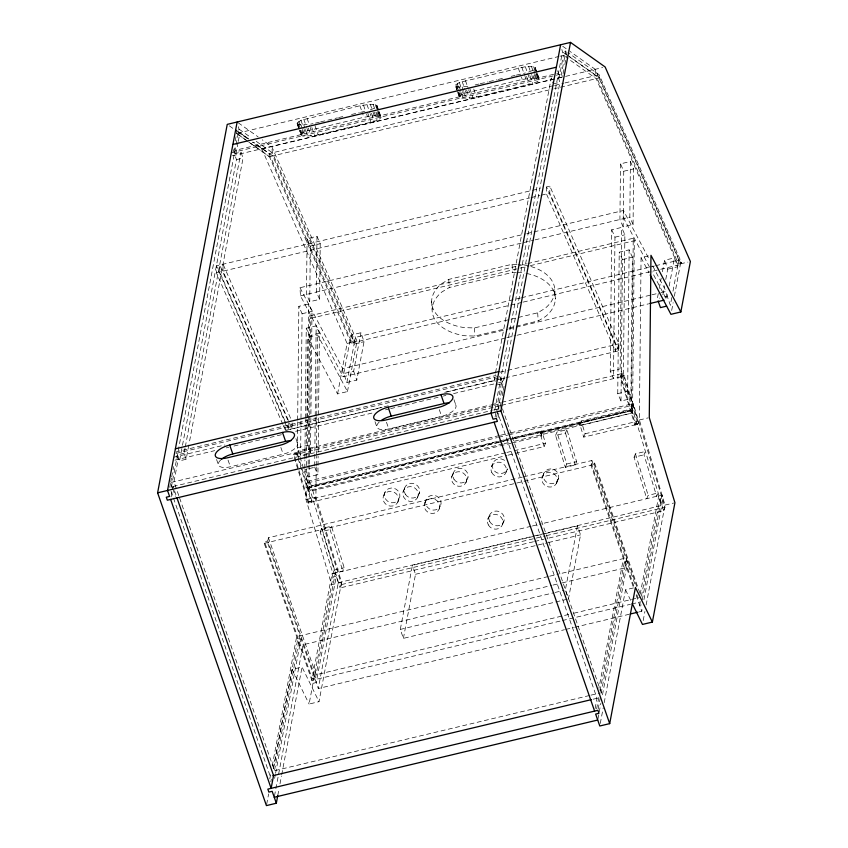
<?xml version="1.0" encoding="UTF-8"?>
<svg xmlns="http://www.w3.org/2000/svg" width="848" height="848" viewBox="0 0 848 848"><rect width="100%" height="100%" fill="white"/><g stroke="black" fill="none" stroke-linecap="round" stroke-linejoin="round"><path stroke-width="0.64" stroke-dasharray="4.24 3.18" d="M502.853 443.97L308.979 490.494L307.898 488.035L307.909 482.819L298.146 450.892L490.176 405.037M632.364 408.768L632.354 412.987L581.187 425.272L581.198 420.99L632.364 408.768L663.592 510.687L545.02 538.999M501.772 402.27L621.626 373.65L631.389 405.577L631.378 410.792L632.354 412.987M282.797 424.286L216.388 272.749L216.463 265.795L531.124 190.652M388.204 405.821L285.458 430.349L285.532 423.396L216.463 265.795M292.125 422.982L292.062 428.77L222.992 271.169L223.066 264.216L291.065 419.4M310.866 418.424L310.506 452.79L300.605 455.153L297.372 447.765L297.648 421.329M297.659 420.014L298.846 306.351L308.746 303.987L311.99 311.364L310.887 417.11M300.605 455.153L302.089 313.739L298.846 306.351M307.082 238.691L306.499 294.33L309.743 301.718L319.643 299.355L320.226 243.715L316.982 236.327L307.082 238.691L310.315 246.079L309.743 301.718M304.792 468.308L304.877 460.379M304.888 459.054L305.301 419.41M305.312 418.085L306.255 328.208L316.156 325.844L319.399 333.232L318.127 454.825M316.219 466.877L315.901 497.214L341.553 582.322L331.642 584.696L306.001 499.578L306.838 419.103M306.849 417.778L307.697 337.292L317.597 334.928L347.468 391.564L337.568 393.928L307.697 337.292M310.506 452.79L307.273 445.401L307.548 418.965M307.559 417.651L308.746 303.987M498.635 442.486L307.898 488.035L308.131 465.52M308.153 464.195L309.7 315.891L526.682 263.823M309.244 465.329L308.969 491.511L510.814 443.313M309.255 464.004L309.753 416.336M309.764 415.011L310.781 318.35L309.7 315.891M316.982 236.327L316.399 291.966L319.643 299.355M314.693 465.944L315.202 417.046M315.223 415.721L316.156 325.844M316.23 465.552L316.325 456.319M316.336 454.994L316.739 416.739M316.749 415.414L317.597 334.928M313.442 467.566L304.782 469.633L308.015 477.021L317.915 474.657L318 466.729M318.011 465.404L318.106 456.15M512.097 443.006L541.671 435.946L541.724 430.879L512.16 437.939M546.536 186.973L546.462 193.927L615.531 351.538L615.606 344.574L546.536 186.973L549.843 186.189L618.913 343.79L618.839 350.743L506.362 377.604M618.839 350.743L549.769 193.143L549.843 186.189M611.726 229.776L614.97 237.164L613.486 378.59L610.253 371.201L611.726 229.776L621.626 227.412L624.87 234.801L623.386 376.215L620.153 368.838L621.626 227.412M617.747 393.631L619.231 252.206L629.131 249.842L632.364 257.23L630.891 398.655L620.99 401.019L617.747 393.631L627.658 391.267L629.131 249.842M620.503 163.855L619.92 219.494L623.163 226.882L633.064 224.519L633.647 168.879L630.403 161.491L620.503 163.855L623.746 171.243L623.163 226.882M620.99 401.019L622.464 259.594L619.231 252.206M633.064 224.519L629.831 217.13L630.403 161.491M514.407 441.193L632.534 412.849L631.453 410.39L633.244 238.246L527.965 263.516M632.534 412.849L634.325 240.715L633.244 238.246M646.144 604.974L665.023 505.09L639.371 419.983L641.067 257.686L649.738 255.619M499.218 435.586L309.774 480.816L309.181 486.731L498.624 441.501M510.825 432.819L633.255 403.584L632.65 409.499L499.907 441.193M178.748 495.55L173.957 481.791L178.197 459.362L176.119 453.404L176.426 451.793L496.038 375.484M170.501 483.402L169.77 487.282L492.116 410.4M170.745 482.109L171.476 478.23M171.72 476.936L173.67 466.601M233.115 152.036L233.582 149.555M235.225 140.874L236.624 133.433L235.702 129.882L238.998 129.097L250.849 137.503M171.296 487.388L238.998 129.097L238.383 126.734M171.116 496.843L173.045 486.593L176.532 496.599M238.055 142.57L235.712 154.972L234.673 151.993M238.288 141.33L239.931 132.638L248.39 138.648M188.85 444.977L186.147 459.256L179.543 460.835L182.246 446.557M182.49 445.253L236.454 159.657L234.387 153.7L240.98 152.121L243.058 158.078L189.093 443.684M186.147 459.256L184.08 453.298L185.055 448.104M185.299 446.811L240.98 152.121M341.553 582.322L318.996 701.678L309.096 704.041L332.999 577.064L336.296 576.269L316.219 682.555L312.912 683.34L264.216 543.345L264.512 541.745L267.82 540.95L315.477 677.976L312.181 678.76L264.512 541.745M522.304 477.127L268.424 537.749L267.512 542.561L299.959 635.82L274.466 770.715L179.182 496.801M337.568 393.928L347.108 343.461L261.841 148.919L252.407 142.22M343.758 373.555L351.03 335.108L360.93 332.734L364.036 341.67L356.775 380.127L346.874 382.49L343.758 373.555L353.658 371.191L360.93 332.734M521.965 302.376L351.146 343.164L351.464 341.511L269.102 153.583L252.937 142.114M269.77 778.877L271.01 772.327M272.229 765.861L296.652 636.604L548.391 576.502M270.83 781.771L271.318 779.185M273.268 768.839L297.69 639.583L300.998 638.798L318.286 688.512L564.439 629.735M266.664 804.307L268.625 793.929M273.522 767.991L292.147 669.432L302.047 667.058L318.996 701.678M346.874 382.49L354.135 344.044L351.03 335.108M347.468 391.564L357.008 341.097L271.752 146.556L262.308 139.856M274.614 778.39L275.346 774.521M275.589 773.228L300.998 638.798M274.487 795.986L303.065 644.756L551.794 585.364M277.784 795.456L279.013 788.969M279.999 783.785L281.462 776.005M281.706 774.701L302.047 667.058M531.081 526.29L332.003 573.831L311.873 680.361L561.037 620.863M315.477 677.976L335.31 573.036L338.278 582.735L318.286 688.512M567.164 599.25L403.404 638.353L400.298 629.417L412.404 565.34L544.183 533.869M403.404 638.353L415.52 574.276L412.404 565.34M495.168 381.494L494.331 379.109L495.317 373.926M495.561 372.622L551.242 77.931L552.907 82.701M494.776 410.146L562.478 51.855L561.853 49.491M495.073 417.046L496.038 411.916M496.61 417.11L559.913 82.309L557.846 76.352M562.139 75.949L561.45 73.967L565.775 51.071L562.478 51.855L595.879 75.557L678.241 263.484L681.538 262.689L599.176 74.762L567.927 52.597M498.126 417.534L498.868 413.633M500.818 403.288L499.822 408.566L493.398 410.093M502.281 395.539L503.012 391.67M503.267 390.377L504.03 386.317M563.888 69.504L562.489 76.945L556.065 78.472M564.832 64.533L566.475 55.851M577.446 525.93L565.34 590.017L568.446 598.953L580.551 534.865L577.446 525.93L545.465 533.572M523.598 476.82L591.893 460.506L590.992 465.319L623.428 558.578L598.921 688.29M636.753 586.604L594.289 464.524L594.596 462.923L591.289 463.718L633.753 585.788M658.302 293.546L657.338 298.676L659.808 298.083M659.267 288.426L661.207 278.176M662.415 271.763L664.599 260.23L674.499 257.866L677.605 266.802L672.761 292.433M662.86 294.797L664.556 285.829M665.765 279.416L667.705 269.166L664.599 260.23M671.796 297.563L670.344 305.248L667.238 296.312L667.959 292.465M669.178 286.062L674.499 257.866M595.095 708.536L597.034 698.286L496.525 409.351M671.68 310.442L673.142 302.672M674.372 296.206L680.478 263.855L595.222 69.313L570.057 51.463M596.621 708.907L598.826 697.279M600.045 690.813L624.467 561.556L627.764 560.772L602.112 696.77M660.677 269.261L681.22 264.353L681.538 262.689M598.158 709.034L600.331 697.501L592.625 699.335M601.084 693.516L626.736 557.793L559.945 573.736M597.967 718.744L598.699 714.864M599.197 712.002L600.893 703.236M600.278 723.397L603.225 707.836M604.2 702.653L625.527 589.826L634.187 587.749M640.176 594.257L658.779 495.804L661.747 505.493L532.873 536.275M640.176 602.727L639.689 605.313L641.894 604.794M641.406 596.239L659.776 499.037L663.072 498.242L662.087 495.009L542.635 523.534M642.254 599.949L662.087 495.009M639.18 611.885L641.766 611.27L642.498 607.401M643.95 599.663L663.072 498.242M643.208 620.545L644.925 611.461M297.224 453.129L293.927 453.913L293.472 455.026L308.153 503.065L311.449 502.281L311.916 501.157L297.224 453.129L298.146 450.892M308.153 503.065L308.608 501.952L293.927 453.913M320.205 531.908L321.583 528.558L331.483 526.195L344.171 567.694L342.793 571.043L332.893 573.407L320.205 531.908L330.105 529.544L331.483 526.195M332.893 573.407L334.271 570.057L321.583 528.558M533.424 541.766L340.112 587.929L341.5 584.579L309.774 480.816M383.752 495.327L385.13 491.978M397.786 502.186A7.812 7.325 22.4 0 0 390.091 491.363A7.812 7.325 22.4 0 0 384.43 502.716A7.812 7.325 22.4 0 0 397.786 502.186L399.175 498.836A7.812 7.325 22.4 0 0 391.479 488.013A7.812 7.325 22.4 0 0 385.808 499.366A7.812 7.325 22.4 0 0 399.175 498.836M403.044 491.967L405.153 486.858M417.375 497.85A7.812 7.325 22.4 0 0 410.379 486.625A7.812 7.325 22.4 0 0 403.966 497.596A7.812 7.325 22.4 0 0 417.375 497.85L419.484 492.73M424.742 503.044L426.131 499.695M451.677 476.979L453.775 471.88M439.169 509.054A7.812 7.325 22.4 0 0 430.795 498.688A7.812 7.325 22.4 0 0 425.908 510.401A7.812 7.325 22.4 0 0 439.169 509.054L440.557 505.705A7.812 7.325 22.4 0 0 432.183 495.338A7.812 7.325 22.4 0 0 427.286 507.051A7.812 7.325 22.4 0 0 440.557 505.705M465.828 482.788A7.717 7.24 22.4 0 0 458.916 471.711A7.717 7.24 22.4 0 0 452.588 482.544A7.717 7.24 22.4 0 0 465.828 482.788L467.926 477.689M491.384 466.856L492.773 463.506M506.055 472.251L507.433 468.902A7.812 7.325 22.4 0 1 496.377 472.527A7.812 7.325 22.4 0 1 494.066 461.312A7.812 7.325 22.4 0 1 505.927 461.588M487.812 519.252L489.201 515.902M502.599 524.297L503.977 520.958M508.196 455.143L544.109 446.567L540.208 433.794L540.674 432.681L631.378 410.792L510.231 439.72M544.109 446.567L545.497 443.218L541.724 430.879M555.578 435.427L556.956 432.077L566.867 429.713L576.619 461.641L575.241 464.99L565.34 467.354L555.578 435.427L565.478 433.063L566.867 429.713M542.095 477.615L544.204 472.495M624.001 375.102L623.545 376.215L638.226 424.244L634.929 425.039L635.385 423.926L620.704 375.887L624.001 375.102L638.692 423.131L638.184 424.106L583.721 437.112L579.82 424.339L580.276 423.226L581.187 425.272M557.157 481.717L558.535 478.378M556.426 483.487A7.812 7.325 22.4 0 0 549.419 472.272A7.812 7.325 22.4 0 0 543.017 483.243A7.812 7.325 22.4 0 0 556.426 483.487L557.814 480.138A7.812 7.325 22.4 0 0 550.808 468.923A7.812 7.325 22.4 0 0 544.405 479.894A7.812 7.325 22.4 0 0 557.814 480.138M565.34 467.354L566.718 464.004L556.956 432.077M583.721 437.112L585.109 433.763L581.198 420.99M620.704 375.887L621.626 373.65M634.071 457.189L635.459 453.839L645.36 451.475L643.982 454.825L656.67 496.324L658.048 492.974L648.148 495.338L646.759 498.688L634.071 457.189L643.982 454.825M663.592 510.687L664.97 507.337L633.255 403.584M298.962 129.034L296.97 123.289L300.966 120.289L359.902 105.756L370.279 104.272L375.282 104.58L377.127 105.883L378.717 110.484M300.966 134.779L302.789 132.829L307.792 130.772L363.898 117.257L374.275 115.763L379.279 116.081L381.123 117.384L379.3 119.324L374.297 121.391L314.65 135.638L302.8 136.083L300.966 134.779L299.365 130.179M370.3 109.901L375.293 107.834L377.127 105.883M457.326 91.192L455.323 85.447L459.319 82.447L525.336 66.685L531.463 66.451L535.014 67.289L539.476 79.542L537.653 81.482L532.65 83.549L473.004 97.796L461.164 98.241L459.319 96.937L457.719 92.337M459.319 96.937L461.142 94.997L466.146 92.93L522.251 79.415L535.47 77.942L537.643 78.239L539.476 79.542M528.654 72.059L533.657 69.992L535.48 68.041M517.036 264.438L512.086 264.279L448.762 279.395L441.384 283.857A45.145 28.143 -3.5 0 0 464.46 327.614L474.371 327.943L509.828 319.473M516.284 272.537L512.574 272.409L449.26 287.525L441.872 291.988A45.145 28.143 -3.5 0 0 464.958 335.744L474.869 336.073L503.988 329.119M511.1 319.166L537.685 312.817L545.073 308.365A45.145 28.143 -3.5 0 0 521.997 264.608L518.276 264.481M509.054 327.911L538.183 320.957L545.571 316.495A45.145 28.143 -3.5 0 0 526.279 273.385M310.781 318.35L518.775 268.445M520.057 268.127L529.046 265.975M530.329 265.668L634.325 240.715M307.898 488.035L501.772 441.511M503.055 441.204L508.196 439.964M513.326 438.734L631.453 410.39M504.136 443.663L509.277 442.433M351.146 343.164L269.431 156.7L236.624 133.433L559.002 56.445M560.284 56.148L566.708 54.611L599.504 77.889L681.22 264.353M315.477 123.098L319.336 122.176M320.629 121.868L337.377 117.872M338.659 117.565L345.104 116.028M351.538 114.491L359.266 112.646M360.559 112.339L367.004 110.802M475.124 84.948L478.982 84.026M480.275 83.719L488.003 81.874M489.285 81.567L497.013 79.723M498.306 79.415L503.458 78.186M511.185 76.341L515.054 75.419M516.337 75.112L525.357 72.96M231.377 152.778L561.45 73.967M232.405 155.756L554.783 78.779M261.841 148.919L564.291 76.702M565.584 76.394L602.652 67.543M236.454 159.657L243.058 158.078M553.32 83.888L559.913 82.309M553.352 85.712L269.102 153.583L269.431 156.7L553.267 88.923M554.634 85.404L563.655 83.242M564.948 82.934L599.176 74.762L599.504 77.889L554.55 88.616M532.406 190.344L540.112 188.51M310.315 246.079L320.226 243.715M623.746 171.243L633.647 168.879M216.388 272.749L529.767 197.913M531.049 197.605L540.038 195.464M541.331 195.157L549.769 193.143M505.535 338.002L343.154 376.777L300.468 295.867L299.98 287.737L525.506 233.889M526.799 233.582L623.45 210.495L649.674 260.198M300.468 295.867L533.731 240.175M535.024 239.867L629.831 217.13M614.97 237.164L624.87 234.801M302.089 313.739L311.99 311.364M622.464 259.594L632.364 257.23M319.399 333.232L309.488 335.596L306.255 328.208M520.343 298.019L355.386 337.409L354.443 342.38L272.727 155.915L253.679 142.4M521.637 297.712L649.218 267.247M650.511 266.94L654.38 266.007M655.663 265.7L678.866 260.166L677.923 265.138L596.197 78.673L566.581 57.653M351.464 341.511L354.761 340.726L272.399 152.788L271.752 146.556M347.108 343.461L357.008 341.097M680.478 263.855L687.908 262.085M523.248 302.079L659.394 269.569M354.135 344.044L364.036 341.67M667.705 269.166L677.605 266.802M299.98 287.737L342.666 368.636L507.623 329.257M508.906 328.939L650.67 295.093M651.964 294.786L659.691 292.942M660.984 292.634L666.136 291.405L666.623 299.535L651.995 271.795M664.758 296.906L667.238 296.312M506.818 337.695L515.838 335.543M517.132 335.236L648.582 303.838M500.013 372.177L506.436 370.65M507.719 370.343L618.913 343.79M176.119 453.404L498.306 376.47M287.896 427.583L291.193 426.798M614.673 349.556L617.969 348.772M494.331 379.109L500.935 377.54L503.012 383.497L496.409 385.066M184.08 453.298L177.476 454.878L179.543 460.835M444.712 392.327L494.808 380.36M496.091 380.052L505.079 377.911M173.861 457.167L224.847 444.988M286.698 430.222L382.066 407.453M446.504 392.062L498.052 379.756M500.638 379.141L503.935 378.346L504.624 380.339M174.889 460.146L214.714 450.638M226.268 447.882L228.833 447.267M233.974 446.037L284.059 434.081M295.623 431.314L373.968 412.616M385.522 409.849L389.38 408.927M390.663 408.619L442.041 396.355M443.324 396.048L445.889 395.433M453.595 393.599L497.267 383.169M498.55 382.861L504.973 381.324M610.253 371.201L620.153 368.838M297.372 447.765L307.273 445.401M220.756 459.902A13.886 5.819 -19.2 0 0 230.37 466.782L283.19 454.178A13.886 5.819 -19.2 0 0 296.132 447.309A13.886 5.819 -19.2 0 0 294.585 441.002M379.194 422.071A13.886 5.819 -19.2 0 0 388.808 428.95L441.617 416.347A13.886 5.819 -19.2 0 0 454.57 409.478A13.886 5.819 -19.2 0 0 453.023 403.171M491.458 404.729L500.479 402.577M493.027 405.598L170.66 482.576L172.398 487.579M494.31 405.291L500.733 403.754M500.246 405.651L293.472 455.026L294.033 454.263L297.341 453.479L296.779 454.263L311.449 502.281M501.528 405.344L623.545 376.226L624.117 375.452L620.248 377.021L634.929 425.039M500.511 435.278L509.531 433.127M307.909 482.819L497.352 437.579M498.645 437.271L507.666 435.119M508.959 434.812L631.389 405.577M510.867 438.246L309.022 486.445L340.112 587.929M499.928 442.179L508.948 440.027M540.208 433.794L579.82 424.339M306.001 499.578L315.901 497.214M639.371 419.983L648.042 417.905M505.641 452.737L312.795 498.783L311.873 501.02L308.566 501.804L308.11 502.917L506.913 455.45M506.924 452.429L545.497 443.218M585.109 433.763L636.265 421.541L635.343 423.777L638.65 422.982M308.608 501.952L311.916 501.157M635.385 423.926L638.692 423.131M566.718 464.004L576.619 461.641M264.216 543.345L594.289 464.524M334.271 570.057L344.171 567.694M532.364 525.983L541.353 523.841M338.278 582.735L531.579 536.583M665.023 505.09L673.683 503.023M341.5 584.579L545.116 535.957M546.409 535.65L664.97 507.337M534.717 541.459L543.738 539.307M415.52 574.276L547.289 542.805M548.571 542.508L580.551 534.865M549.674 576.195L558.662 574.043M553.087 585.056L560.814 583.212M562.107 582.905L626.545 567.513M400.298 629.417L553.818 592.763M555.101 592.455L564.058 590.314M568.679 614.45L316.081 674.775L268.424 537.749M573.831 613.221L639.562 597.533M562.319 620.566L630.393 604.306M631.675 603.999L640.675 601.857M565.722 629.428L573.46 627.584M574.743 627.276L628.877 614.344M275.017 770.588L589.689 695.455M590.971 695.148L599.96 692.996M310.654 124.137L313.007 123.649M467.82 86.464L459.33 87.037L457.157 86.75L455.323 85.447M296.97 123.289L298.803 124.582L307.114 124.645M517.524 272.579L522.485 272.738A45.145 28.143 -3.5 0 1 525.018 273.141M562.712 46.248L569.008 50.721M565.521 56.901L563.401 55.406L559.182 77.73L558.143 74.751M238.193 122.748L258.11 136.888M256.234 141.33L272.399 152.788M235.702 129.882L248.623 139.061M229.342 125.854L236.677 131.069M237.726 131.811L247.16 138.51M236.624 133.422L269.431 156.7M652.727 265.975L666.136 291.405M649.557 267.173L623.948 218.636L623.45 210.495M641.067 257.686L648.996 272.717M625.527 589.826L631.177 601.359M292.147 669.432L309.096 704.041M627.658 391.267L630.891 398.655M314.682 467.269L317.915 474.657M284.716 420.343L219.685 271.954L219.759 265L288.829 422.611L288.755 429.565L285.246 421.551M283.338 425.505L285.458 430.349M557.624 70.766L558.45 73.151L234.981 150.393L234.143 148.008M535.014 67.289L536.604 71.889M537.007 73.034L539.01 78.779M535.014 68.964L536.212 72.419M536.614 73.564L539.01 80.465M533.636 66.738L537.643 78.239M533.657 69.992L534.855 73.437M535.247 74.592L537.653 81.482M531.463 66.451L533.869 73.352M534.261 74.497L535.47 77.942M533.085 75.642L535.48 82.542M528.633 66.43L531.431 74.476M531.834 75.62L532.629 77.921M529.852 75.504L532.65 83.549M525.336 66.685L529.332 78.175M526.555 76.405L529.353 84.45M521.796 67.193L524.594 75.239M524.997 76.384L525.792 78.684M518.255 67.925L521.054 75.97M521.456 77.115L522.251 79.415M473.746 89.019L476.544 97.064M469.803 88.595L473.004 97.796M465.446 80.528L468.244 88.574M468.647 89.729L469.442 92.029M466.665 90.259L469.463 98.304M462.149 81.429L464.948 89.485M465.351 90.63L466.146 92.93M594.596 462.923L640.526 594.967M462.171 87.058L463.368 90.513M463.771 91.658L466.167 98.559M591.893 460.506L635.661 586.318M459.319 82.447L462.118 90.492M462.52 91.637L463.315 93.937M636.784 594.501L638.957 600.734M624.467 561.556L634.039 589.063M636.212 595.317L641.766 611.27M459.33 87.037L460.93 91.637M461.333 92.792L463.337 98.538M457.146 83.496L459.945 91.542M460.347 92.697L461.142 94.997M457.157 86.75L458.757 91.34M459.16 92.496L461.164 98.241M455.789 84.524L458.185 91.414M458.588 92.57L459.786 96.015M455.789 86.199L457.39 90.8M457.793 91.955L459.786 97.7M499.599 376.162L501.666 382.119L497.437 404.549L499.175 409.552M502.472 408.757L601.243 692.689M379.12 111.629L381.123 117.384M376.65 105.131L380.657 116.621M376.66 106.806L377.858 110.261M378.261 111.406L380.657 118.307M375.282 104.58L377.286 110.325M377.689 111.48L379.279 116.081M376.894 112.434L379.3 119.324M373.109 104.293L375.505 111.183M375.908 112.339L377.106 115.784M374.328 112.328L377.127 120.384M370.279 104.272L372.675 111.162M373.078 112.318L374.275 115.763M371.498 113.346L374.297 121.391M366.983 104.527L369.781 112.572M370.173 113.717L370.979 116.017M367.799 113.091L371 122.292M363.442 105.035L366.241 113.081M366.643 114.226L367.438 116.526M359.902 105.756L363.103 114.957M453.956 399.641L455.895 405.227M439.285 409.637L441.617 416.347M314.99 125.705L318.191 134.906M311.852 127.592L314.65 135.638M307.093 118.37L309.891 126.416M310.283 127.571L311.089 129.871M308.312 128.101L311.11 136.146M303.796 119.271L306.594 127.317M306.987 128.472L307.792 130.772M303.817 124.9L305.015 128.345M305.407 129.5L307.813 136.401M300.966 120.289L303.764 128.334M304.167 129.479L304.962 131.779M300.976 124.879L302.174 128.324M302.577 129.479L304.973 136.38M298.793 121.338L300.393 125.939M301.994 130.539L302.789 132.829M298.803 124.582L300.404 129.182M300.807 130.338L302.8 136.083M297.425 122.356L299.832 129.256M300.224 130.412L301.432 133.857M297.436 124.041L299.439 129.786M299.832 130.942L301.432 135.542M386.476 422.251L388.808 428.95M375.007 421.668L376.957 427.254M353.658 371.191L356.775 380.127M295.91 438.596L297.457 443.059M280.858 447.468L283.19 454.178M228.038 460.082L230.37 466.782M216.579 459.499L218.519 465.086M172.833 488.83L175.441 496.334M171.052 491.13L270.258 776.312M635.459 453.839L648.148 495.338M565.478 433.063L575.241 464.99M540.674 432.681L541.671 435.946M330.105 529.544L342.793 571.043M332.003 573.831L332.999 577.064M565.775 51.071L566.708 54.611M595.222 69.313L595.879 75.557M554.825 290.928L555.313 299.058M537.685 312.817L538.183 320.957M512.086 264.279L512.574 272.409M474.371 327.943L474.869 336.073M448.762 279.395L449.26 287.525M431.632 301.294L432.12 309.425M342.666 368.636L343.154 376.777M453.966 479.194A7.717 7.24 22.4 0 0 467.216 479.438A7.717 7.24 22.4 0 0 460.294 468.361A7.717 7.24 22.4 0 0 453.966 479.194M489.731 521.562A7.812 7.325 22.4 0 0 503.129 522.665A7.812 7.325 22.4 0 0 496.907 511.058A7.812 7.325 22.4 0 0 489.731 521.562M491.776 472.516A7.812 7.325 22.4 0 0 505.154 473.937A7.812 7.325 22.4 0 0 499.228 462.202A7.812 7.325 22.4 0 0 491.776 472.516M488.342 524.912A7.812 7.325 22.4 0 0 501.751 526.014A7.812 7.325 22.4 0 0 495.518 514.407A7.812 7.325 22.4 0 0 488.342 524.912M405.355 494.246A7.812 7.325 22.4 0 0 418.764 494.501A7.812 7.325 22.4 0 0 411.757 483.286A7.812 7.325 22.4 0 0 405.355 494.246"/><path stroke-width="1.27" d="M277.784 795.456L276.321 803.236L266.42 805.6L157.611 492.836L227.243 124.37L570.513 42.4L605.122 66.95L690.389 261.491L680.849 311.958L670.948 314.322L650.215 275.028M237.143 122.006L167.522 490.473L169.589 496.43L166.293 497.214L167.332 500.193L497.405 421.382L496.366 418.403L493.07 419.188L490.992 413.23L560.613 44.764M276.321 803.236L272.176 791.322L268.869 792.106L267.841 789.128L597.914 710.317L598.953 713.295L595.646 714.08L599.79 725.994L609.691 723.63L500.892 410.867L570.513 42.4M609.691 723.63L635.428 587.463L652.377 622.072L642.477 624.435L632.301 603.67M652.377 622.072L674.923 502.726L649.282 417.619L650.967 255.322L680.849 311.958M232.903 144.436L556.383 67.193M649.875 303.531L664.048 300.15M666.634 306.139L660.444 307.612L658.112 300.913M175.388 448.815L498.868 371.583M229.681 445.03L282.501 432.427A13.886 5.819 -19.2 0 1 294.489 435.681A13.886 5.819 -19.2 0 1 280.073 445.242L227.264 457.846A13.886 5.819 -19.2 0 1 215.275 454.592A13.886 5.819 -19.2 0 1 229.681 445.03L232.797 453.966A13.886 5.819 -19.2 0 0 221.466 459.287M388.119 407.199L440.939 394.596A13.886 5.819 -19.2 0 1 452.927 397.85A13.886 5.819 -19.2 0 1 438.511 407.411L385.702 420.014A13.886 5.819 -19.2 0 1 373.714 416.76A13.886 5.819 -19.2 0 1 388.119 407.199L391.235 416.135L444.045 403.531A13.886 5.819 -19.2 0 1 449.514 402.789M232.797 453.966L285.606 441.363A13.886 5.819 -19.2 0 1 291.076 440.631M157.611 492.836L500.892 410.867M630.159 614.037L637.897 612.192M272.823 775.697L591.342 699.642M274.243 797.279L597.723 720.037M494.098 422.166L594.607 711.101M440.939 394.596L444.045 403.531M282.501 432.427L285.606 441.363M176.967 497.85L273.554 775.528L271.137 788.343L170.628 499.408M381.536 420.248A13.886 5.819 -19.2 0 1 391.235 416.135"/></g></svg>
